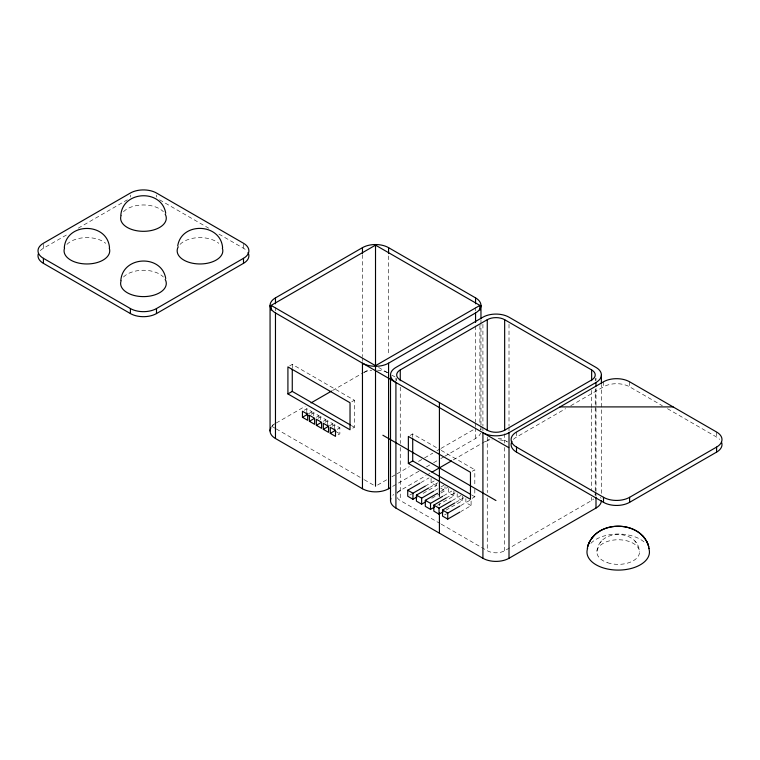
<?xml version="1.0" encoding="UTF-8"?>
<svg xmlns="http://www.w3.org/2000/svg" width="760" height="760" viewBox="0 0 760 760"><rect width="100%" height="100%" fill="white"/><g stroke="black" fill="none" stroke-linecap="round" stroke-linejoin="round"><path stroke-width="0.57" stroke-dasharray="3.8 2.85" d="M480.966 429.799L480.966 426.246M480.966 425.058L480.966 324.368M595.251 490.77L595.251 389.139M601.407 493.411L601.407 384.427M596.933 551.418C598.728 528.894 637.697 528.894 639.492 551.418M600.029 542.83L601.654 540.911M40.318 250.638A18.458 10.659 0 0 1 43.405 248.273L67.972 234.099M78.204 228.19L127.328 199.823M289.655 365.883L292.267 364.382L354.378 400.244L354.378 427.262L351.766 428.773M272.147 425.372L275.215 423.595M276.241 423.006L305.149 406.315M332.528 390.507L363.233 372.78M364.258 372.191L369.379 369.236M304.18 410.238L306.793 408.737L312.008 411.749L312.008 413.753M308.531 413.753L312.008 411.749M311.144 414.257L313.747 412.756L318.972 415.767L318.972 418.779M316.359 417.278L318.972 415.767M318.098 418.276L320.71 416.774L325.926 419.786L325.926 422.798M351.766 401.745L354.378 400.244M323.323 421.287L325.926 419.786M325.062 422.294L327.674 420.793L332.889 423.805L332.889 428.83M329.412 425.809L332.889 423.805M332.015 426.312L334.628 424.812L339.853 427.823L339.853 433.846L337.24 435.356M337.24 429.324L339.853 427.823M410.096 435.423L412.709 433.922L440.202 449.787M377.558 485.051L387.799 479.142M391.894 476.776L395.988 474.411M397.005 473.822L409.288 466.726M418.503 461.415L423.615 458.46M424.64 457.862L432.829 453.14M436.924 450.775L439.992 448.998M441.019 448.409L475.817 428.327M392.663 486.381L419.273 471.01M426.436 466.877L432.573 463.334M433.599 462.745L439.736 459.192M440.762 458.603L443.83 456.836M444.856 456.237L475.56 438.51A18.458 10.659 0 0 0 480.577 433.162M396.938 492.394L425.856 475.703M426.873 475.114L429.951 473.337M453.226 459.895L487.264 440.249A12.302 7.106 0 0 1 489.991 439.061M420.926 482.59L429.048 477.897M409.754 495.064L411.787 493.886M425.134 486.181L434.273 480.909M513.418 439.403A18.458 10.659 0 0 1 516.505 437.048L565.639 408.68M570.75 405.726L603.506 386.821A18.458 10.659 0 0 1 629.603 386.821L662.35 405.726M429.628 487.492L437.75 482.799M423.101 493.382L436.297 485.763L436.297 481.745M434.701 490.589L439.926 487.568M440.942 486.989L443.983 485.231M472.207 471.285L474.82 469.775L474.82 486.229M440.534 491.539L447.64 487.435M431.803 498.284L439.926 493.601M440.942 493.012L444.999 490.666L444.999 486.647M443.583 495.805L451.849 491.036M446.006 498.094L455.145 492.812M437.637 505.267L453.881 495.89L453.881 490.865M452.105 500.603L462.403 494.656L462.403 500.688L446.148 510.064M455.724 502.445L463.847 497.752M472.207 498.303L474.82 496.803L474.82 487.397M444.552 514.919L446.585 513.741M460.807 505.533L471.095 499.595L471.095 505.618L460.949 511.48M441.208 524.153L487.264 550.744A12.302 7.106 0 0 0 504.659 550.744L591.65 500.517A12.302 7.106 0 0 0 593.712 498.94M667.47 408.68L716.594 437.048A18.458 10.659 0 0 1 719.682 439.403M159.571 199.823L208.696 228.19M218.927 234.099L243.494 248.273A18.458 10.659 0 0 1 246.582 250.638M378.584 367.46L387.799 372.78M391.894 375.145L394.962 376.912M507.728 442.016L504.659 440.249A12.302 7.106 0 0 0 495.957 438.168M441.218 450.376L474.82 469.775M351.32 425.495L354.378 427.262M471.76 495.036L474.82 496.803M440.648 488.157L444.999 490.666M462.403 500.688L457.178 497.667L457.178 493.648M471.095 505.618L465.88 502.607L465.88 498.589M436.297 485.763L431.081 482.752L431.081 476.719M453.881 495.89L448.656 492.879L448.656 486.846M335.502 431.338L339.853 433.846M272.147 426.55L275.215 428.327M276.241 428.916L363.233 479.142M364.258 479.731L374.49 485.64M397.242 497.648A12.302 7.106 0 0 0 400.263 500.517L440.183 523.564M634.761 540.911L636.386 542.83M716.594 432.022L716.594 437.048M629.603 381.795L629.603 386.821M603.506 381.795L603.506 386.821M596.001 378.081L596.001 380.447M596.001 388.408L596.001 491.464M596.001 492.651L596.001 496.204M595.251 378.499L595.251 380.865M595.251 491.948L595.251 495.492M591.65 390.383L591.65 407.959M591.65 408.68L591.65 490.827M591.65 497.287L591.65 500.517M516.505 432.022L516.505 437.048M509.01 324.301L509.01 426.18M509.01 427.358L509.01 430.91M504.659 433.789L504.659 443.118M504.659 447.421L504.659 550.744M487.264 437.019L487.264 492.622M487.264 498.009L487.264 550.744M482.913 324.301L482.913 426.18M482.913 427.358L482.913 430.91M480.966 319.627L480.966 323.18M479.911 325.508L479.911 424.773M475.56 307.363L475.56 310.916M475.56 325.983L475.56 422.265M475.56 423.111L475.56 426.673M475.56 427.851L475.56 438.51M439.413 503.481L439.413 505.856M412.709 433.922L412.709 437.447M400.263 387.153L400.263 443.479M400.263 447.421L400.263 500.517M396.663 378.499L396.663 380.865M395.912 378.081L395.912 380.447M388.569 255.949L388.569 355.452M362.463 254.762L362.463 356.639M362.463 357.817L362.463 361.38M334.628 424.812L334.628 427.823M327.674 420.793L327.674 423.805M320.71 416.774L320.71 419.786M313.747 412.756L313.747 415.767M306.793 408.737L306.793 411.749M292.267 364.382L292.267 367.906M275.471 307.363L275.471 310.916M243.494 244.255L243.494 248.273M156.493 195.035L156.493 197.049M130.397 195.035L130.397 197.049M43.405 244.255L43.405 248.273M480.577 428.801A18.458 10.659 0 0 1 480.861 429.884M271.586 426.749A18.458 10.659 0 0 1 273.315 424.945M363.688 372.571A18.458 10.659 0 0 1 371.735 370.329M377.425 370.158A18.458 10.659 0 0 1 387.344 372.571M590.9 543.305A31.236 18.031 0 0 1 618.212 534.024A31.236 18.031 0 0 1 645.525 543.305M66.937 244.397A22.828 13.176 0 0 1 105.716 243.323M123.481 277.039A22.828 13.176 0 0 1 143.45 270.256A22.828 13.176 0 0 1 163.409 277.039M180.034 244.397A22.828 13.176 0 0 1 218.804 243.323M123.481 211.745A22.828 13.176 0 0 1 143.45 204.962A22.828 13.176 0 0 1 163.409 211.745M392.825 495.349A18.458 10.659 0 0 1 393.756 494.484M600.533 497.287A18.458 10.659 0 0 1 601.017 498.332M485.507 441.512A18.458 10.659 0 0 1 492.176 439.869M499.738 439.869A18.458 10.659 0 0 1 506.417 441.512M397.242 493.344A12.302 7.106 0 0 1 400.263 490.475M594.994 494.038A12.302 7.106 0 0 1 595.194 494.76M607.553 562.714A21.308 12.302 0 0 0 639.521 552.054A21.308 12.302 0 0 0 607.553 541.405A21.308 12.302 0 0 0 607.553 562.714"/><path stroke-width="1.14" d="M270.066 305.416L270.066 430.977M64.287 247.674C66.377 222.043 107.426 222.043 109.516 247.674M120.84 215.032C122.806 190.418 161.814 188.879 165.727 213.237M120.84 280.326C122.806 255.712 161.814 254.172 165.727 278.53M587.271 548.473C593.094 519.593 641.164 518.643 648.755 546.829M177.707 245.888C181.621 221.53 220.628 223.07 222.604 247.674M587.66 546.829C595.27 518.653 643.311 519.593 649.144 548.473M588.164 544.967L589.608 541.633M591.556 538.536L593.95 535.724M43.405 258.324L130.397 308.55A18.458 10.659 0 0 0 156.493 308.55L243.494 258.324A18.458 10.659 0 0 0 243.494 243.257L156.493 193.03A18.458 10.659 0 0 0 130.397 193.03L43.405 243.257A18.458 10.659 0 0 0 43.405 258.324L43.405 263.34L130.397 313.566A18.458 10.659 0 0 0 156.493 313.566L243.494 263.34A18.458 10.659 0 0 0 248.026 252.576M390.611 487.559L388.569 488.737A18.458 10.659 0 0 1 362.463 488.737L275.471 438.51L275.471 312.949A18.458 10.659 0 0 1 275.471 297.882L362.463 247.655A18.458 10.659 0 0 1 388.569 247.655L475.56 297.882A18.458 10.659 0 0 1 475.56 312.949L475.56 322.43M271.12 310.147L271.12 305.416L375.516 245.148L479.911 305.416L479.911 310.147M287.916 393.917L350.027 429.77L350.027 402.752L287.916 366.89L287.916 393.917L292.267 391.4L350.303 424.916M311.04 402.914L331.512 391.096M479.911 305.416L375.516 365.683L271.12 305.416M362.463 488.737L362.463 363.175A18.458 10.659 0 0 0 388.569 363.175L475.56 312.949M302.442 417.278L307.658 420.29L307.658 414.257L302.442 411.245L302.442 417.278L306.793 414.76L308.531 415.767M309.405 421.296L314.621 424.308L314.621 418.276L309.405 415.264L309.405 421.296L313.747 418.779M400.263 380.693L400.263 369.93L487.264 319.703A12.302 7.106 0 0 1 504.659 319.703L591.65 369.93L591.65 380.693M316.359 425.305L321.584 428.327L321.584 422.294L316.359 419.283L316.359 425.305L320.71 422.798M323.323 429.324L328.538 432.345L328.538 426.312L323.323 423.301L323.323 429.324L327.674 426.816L327.674 424.812M330.277 433.342L335.502 436.363L335.502 430.331L330.277 427.32L330.277 433.342L334.628 430.834L334.628 428.83M408.358 463.448L470.469 499.31L470.469 472.292L408.358 436.43L408.358 463.448L412.709 460.94L470.744 494.447M431.993 472.159L451.44 460.93M417.012 496.907L412.946 499.244L407.731 496.233L407.731 490.209L419.909 483.17M482.913 558.277L482.913 432.715A18.458 10.659 0 0 0 509.01 432.715L596.001 382.489A18.458 10.659 0 0 0 596.001 367.422L509.01 317.195A18.458 10.659 0 0 0 482.913 317.195L395.912 367.422A18.458 10.659 0 0 0 395.912 382.489L395.912 508.05L482.913 558.277A18.458 10.659 0 0 0 509.01 558.277L596.001 508.05A18.458 10.659 0 0 0 601.407 500.517M407.731 490.209L412.946 493.221L425.134 486.181M425.704 501.809L421.648 504.156L416.423 501.134L416.423 495.111L428.611 488.072M416.423 495.111L421.648 498.123L433.827 491.093M434.587 507.024L430.521 509.371L425.305 506.359L425.305 500.327L437.494 493.297M425.305 500.327L430.521 503.348L442.709 496.308M443.108 511.822L439.042 514.168L433.827 511.157L433.827 505.125L446.006 498.094M433.827 505.125L439.042 508.136L451.231 501.106M459.933 512.069L447.744 519.099L442.529 516.087L442.529 510.064L454.708 503.025M442.529 510.064L447.744 513.076L459.933 506.036M516.505 447.089L603.506 497.315A18.458 10.659 0 0 0 629.603 497.315L716.594 447.089A18.458 10.659 0 0 0 716.594 432.022L629.603 381.795A18.458 10.659 0 0 0 603.506 381.795L516.505 432.022A18.458 10.659 0 0 0 516.505 447.089L516.505 452.115L603.506 502.331A18.458 10.659 0 0 0 629.603 502.331L716.594 452.115A18.458 10.659 0 0 0 721.611 442.396M560.006 406.904L673.094 406.904M275.471 312.949L508.715 447.611M382.869 435.224L495.957 500.517M642.466 535.724L644.86 538.536M646.817 541.633L648.261 544.967M716.594 447.089L716.594 452.115M629.603 497.315L629.603 502.331M603.506 497.315L603.506 502.331M601.407 374.955L601.407 383.249M596.001 382.489L596.001 386.042M596.001 497.392L596.001 508.05M509.01 432.715L509.01 558.277M504.659 319.703L504.659 430.559M487.264 319.703L487.264 430.559M480.966 305.416L480.966 318.449M475.56 297.882L475.56 303.8M447.744 513.076L447.744 519.099M439.413 402.581L439.413 496.365M439.413 512.981L439.413 533.168M439.042 508.136L439.042 514.168M430.521 503.348L430.521 509.371M421.648 498.123L421.648 504.156M412.946 493.221L412.946 499.244M412.709 438.615L412.709 460.94M390.507 374.955L390.507 500.517M388.569 247.655L388.569 253.583M388.569 363.175L388.569 488.737M375.516 245.148L375.516 486.229M362.463 247.655L362.463 253.583M306.793 412.756L306.793 414.76M292.267 369.084L292.267 391.4M275.471 297.882L275.471 303.8M243.494 258.324L243.494 263.34M156.493 308.55L156.493 313.566M130.397 308.55L130.397 313.566M275.471 438.51A18.458 10.659 0 0 1 270.94 427.747M516.505 452.115A18.458 10.659 0 0 1 511.974 441.341M648.783 548.359A31.236 18.031 0 0 1 618.212 570.095A31.236 18.031 0 0 1 587.632 548.359M43.405 263.34A18.458 10.659 0 0 1 38.389 253.631M109.25 248.083A22.828 13.176 0 0 1 86.906 263.967A22.828 13.176 0 0 1 64.552 248.083M165.205 279.433A22.828 13.176 0 0 1 144.609 296.599A22.828 13.176 0 0 1 121.106 280.734M222.338 248.083A22.828 13.176 0 0 1 198.835 263.948A22.828 13.176 0 0 1 178.239 246.791M165.205 214.139A22.828 13.176 0 0 1 144.609 231.306A22.828 13.176 0 0 1 121.106 215.441M395.912 508.05A18.458 10.659 0 0 1 390.906 498.332M400.263 369.93A12.302 7.106 0 0 0 400.263 379.971L487.264 430.198A12.302 7.106 0 0 0 504.659 430.198L591.65 379.971A12.302 7.106 0 0 0 591.65 369.93"/></g></svg>
